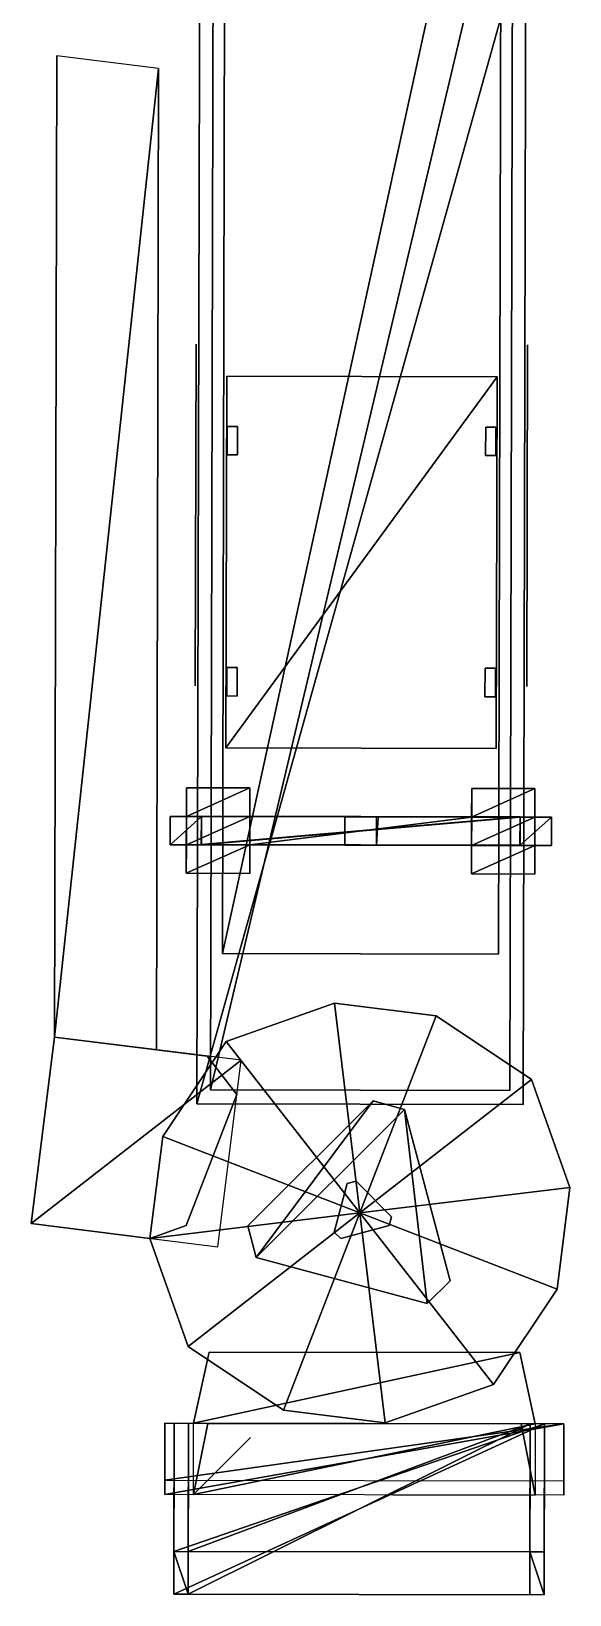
# Model space of a CAD drawing. Header units: millimetres. Extents: x -39 to 131, y -304 to 0.
# Drawn here: x -29.82 to -26.04, y -95.3 to -84.32 of the extents above; entities that cross this region are included whole.
import ezdxf

# ---------------------------------------------------------------- set-up
doc = ezdxf.new("R2010")
doc.units = ezdxf.units.MM
for name, color, linetype in [('MESH143', 7, 'Continuous'), ('MESH144', 7, 'Continuous'), ('MESH15', 7, 'Continuous'), ('MESH16', 7, 'Continuous'), ('MESH171', 7, 'Continuous'), ('MESH172', 7, 'Continuous'), ('MESH225', 7, 'Continuous'), ('MESH226', 7, 'Continuous'), ('MESH227', 7, 'Continuous'), ('MESH228', 7, 'Continuous'), ('MESH229', 7, 'Continuous'), ('MESH230', 7, 'Continuous'), ('MESH361', 7, 'Continuous'), ('MESH362', 7, 'Continuous'), ('MESH363', 7, 'Continuous'), ('MESH364', 7, 'Continuous'), ('MESH365', 7, 'Continuous'), ('MESH366', 7, 'Continuous'), ('MESH367', 7, 'Continuous'), ('MESH368', 7, 'Continuous'), ('MESH369', 7, 'Continuous'), ('MESH441', 7, 'Continuous'), ('MESH442', 7, 'Continuous'), ('MESH497', 7, 'Continuous'), ('MESH498', 7, 'Continuous'), ('MESH499', 7, 'Continuous'), ('MESH500', 7, 'Continuous'), ('MESH501', 7, 'Continuous'), ('MESH502', 7, 'Continuous'), ('MESH79', 7, 'Continuous'), ('MESH80', 7, 'Continuous'), ('MESH81', 7, 'Continuous'), ('MESH82', 7, 'Continuous'), ('MESH83', 7, 'Continuous'), ('MESH84', 7, 'Continuous'), ('TUNNEL2116', 7, 'Continuous'), ('TUNNEL3128', 7, 'Continuous')]:
    doc.layers.add(name, color=color, linetype=linetype)

msp = doc.modelspace()

# ---------------------------------------------------------------- meshes
at = {"layer": 'MESH143'}
mesh = msp.add_polyface(dxfattribs=at)
corners = [(-27.295, -92.649, 5.945), (-27.312, -92.711, 5.945), (-27.295, -92.649, 5.703), (-27.312, -92.711, 5.703), (-27.312, -92.711, 5.945), (-27.652, -92.802, 5.945), (-27.312, -92.711, 5.703), (-27.652, -92.802, 5.703), (-27.698, -92.756, 5.703), (-27.652, -92.802, 5.703), (-27.652, -92.802, 5.945), (-27.698, -92.756, 5.945), (-27.606, -92.416, 5.703), (-27.698, -92.756, 5.703), (-27.698, -92.756, 5.945), (-27.606, -92.416, 5.945), (-27.543, -92.399, 5.945), (-27.606, -92.416, 5.703), (-27.606, -92.416, 5.945), (-27.543, -92.399, 5.703), (-27.543, -92.399, 5.945), (-27.295, -92.649, 5.703), (-27.543, -92.399, 5.703), (-27.295, -92.649, 5.945)]
mesh.append_faces([[corners[k] for k in face] for face in [(0, 1, 2), (2, 1, 3), (4, 5, 6), (5, 7, 6), (8, 9, 10), (8, 10, 11), (12, 13, 14), (12, 14, 15), (16, 17, 18), (16, 19, 17), (20, 21, 22), (20, 23, 21)]])
at = {"layer": 'MESH144'}
mesh = msp.add_polyface(dxfattribs=at)
corners = [(-26.883, -93.098, 5.933), (-27.203, -91.895, 5.933), (-27.045, -93.258, 5.933), (-27.203, -91.895, 6.683), (-26.883, -93.098, 5.933), (-27.203, -91.895, 5.933), (-26.883, -93.098, 6.683), (-26.883, -93.098, 6.683), (-27.203, -91.895, 6.683), (-27.045, -93.258, 6.683), (-27.045, -93.258, 6.683), (-27.203, -91.895, 6.683), (-28.246, -92.934, 6.683), (-27.203, -91.895, 6.683), (-27.423, -91.835, 6.683), (-28.246, -92.934, 6.683), (-27.203, -91.895, 6.683), (-27.423, -91.835, 5.933), (-27.423, -91.835, 6.683), (-27.203, -91.895, 5.933), (-27.203, -91.895, 5.933), (-27.423, -91.835, 5.933), (-28.246, -92.934, 5.933), (-27.423, -91.835, 5.933), (-28.305, -92.713, 5.933), (-28.246, -92.934, 5.933), (-27.423, -91.835, 6.683), (-27.423, -91.835, 5.933), (-28.305, -92.713, 5.933), (-28.305, -92.713, 6.683), (-28.305, -92.713, 5.933), (-28.246, -92.934, 6.683), (-28.305, -92.713, 6.683), (-28.246, -92.934, 5.933), (-28.246, -92.934, 6.683), (-28.246, -92.934, 5.933), (-27.045, -93.258, 5.933), (-27.045, -93.258, 5.933), (-27.203, -91.895, 5.933), (-27.045, -93.258, 6.683), (-27.045, -93.258, 6.683), (-27.045, -93.258, 5.933), (-26.883, -93.098, 5.933), (-26.883, -93.098, 6.683), (-27.423, -91.835, 6.683), (-28.305, -92.713, 6.683), (-28.246, -92.934, 6.683)]
mesh.append_faces([[corners[k] for k in face] for face in [(0, 1, 2), (3, 4, 5), (3, 6, 4), (7, 8, 9), (10, 11, 12), (13, 14, 15), (16, 17, 18), (16, 19, 17), (20, 21, 22), (23, 24, 25), (26, 27, 28), (26, 28, 29), (30, 31, 32), (30, 33, 31), (34, 35, 36), (37, 38, 25), (39, 34, 36), (40, 41, 42), (40, 42, 43), (44, 45, 46)]])
at = {"layer": 'MESH15'}
mesh = msp.add_polyface(dxfattribs=at)
corners = [(-26.34, -86.525, 5.149), (-26.345, -88.925, 5.149), (-26.345, -88.925, 3.666), (-26.34, -86.525, 3.666)]
mesh.append_faces([[corners[k] for k in face] for face in [(0, 1, 2), (0, 2, 3)]])
at = {"layer": 'MESH16'}
mesh = msp.add_polyface(dxfattribs=at)
corners = [(-28.667, -86.52, 3.666), (-28.673, -88.92, 5.149), (-28.667, -86.52, 5.149), (-28.673, -88.92, 3.666)]
mesh.append_faces([[corners[k] for k in face] for face in [(0, 1, 2), (0, 3, 1)]])
at = {"layer": 'MESH171'}
mesh = msp.add_polyface(dxfattribs=at)
corners = [(-26.223, -95.303, 5.432), (-26.323, -95.003, 3.232), (-26.223, -95.003, 3.232), (-26.323, -95.303, 5.432), (-26.323, -95.003, 3.232), (-26.223, -95.303, 5.432), (-26.321, -94.103, 3.332), (-26.323, -95.003, 3.232), (-26.323, -95.303, 5.432), (-26.321, -94.103, 3.332), (-28.723, -94.999, 3.232), (-26.323, -95.003, 3.232), (-26.321, -94.103, 3.332), (-28.721, -94.099, 3.332), (-28.723, -94.999, 3.232), (-28.721, -94.099, 3.332), (-28.723, -95.299, 5.432), (-28.723, -94.999, 3.232), (-28.721, -94.099, 5.532), (-28.723, -95.299, 5.432), (-28.721, -94.099, 3.332), (-26.321, -94.103, 5.532), (-28.723, -95.299, 5.432), (-28.721, -94.099, 5.532), (-26.323, -95.303, 5.432), (-26.321, -94.103, 3.332), (-26.323, -95.303, 5.432), (-26.321, -94.103, 5.532), (-28.723, -95.299, 5.432), (-28.823, -94.999, 3.232), (-28.723, -94.999, 3.232), (-28.823, -95.299, 5.432), (-28.823, -94.999, 3.232), (-28.723, -95.299, 5.432)]
mesh.append_faces([[corners[k] for k in face] for face in [(0, 1, 2), (3, 4, 5), (6, 7, 8), (9, 10, 11), (12, 13, 14), (15, 16, 17), (18, 19, 20), (21, 22, 23), (21, 24, 22), (25, 26, 27), (28, 29, 30), (31, 32, 33)]])
at = {"layer": 'MESH172'}
mesh = msp.add_polyface(dxfattribs=at)
corners = [(-28.823, -95.299, 5.532), (-26.223, -95.303, 5.432), (-26.223, -95.303, 5.532), (-28.823, -95.299, 5.532), (-28.823, -95.299, 5.432), (-26.223, -95.303, 5.432), (-26.221, -94.103, 5.632), (-28.823, -95.299, 5.532), (-26.223, -95.303, 5.532), (-28.821, -94.099, 5.632), (-28.821, -94.099, 5.632), (-28.821, -94.099, 3.232), (-28.823, -95.299, 5.532), (-28.821, -94.099, 3.232), (-28.823, -94.999, 3.132), (-28.823, -95.299, 5.532), (-26.221, -94.103, 3.232), (-28.823, -94.999, 3.132), (-28.821, -94.099, 3.232), (-26.221, -94.103, 3.232), (-26.223, -95.003, 3.132), (-28.823, -94.999, 3.132), (-26.221, -94.103, 3.232), (-26.223, -95.303, 5.532), (-26.223, -95.003, 3.132), (-26.221, -94.103, 5.632), (-26.223, -95.303, 5.532), (-26.221, -94.103, 3.232), (-28.823, -94.999, 3.232), (-28.823, -94.999, 3.132), (-26.223, -95.003, 3.132), (-26.223, -95.003, 3.232)]
mesh.append_faces([[corners[k] for k in face] for face in [(0, 1, 2), (3, 4, 5), (6, 7, 8), (6, 9, 7), (10, 11, 12), (13, 14, 15), (16, 17, 18), (19, 20, 21), (22, 23, 24), (25, 26, 27), (28, 29, 30), (28, 30, 31)]])
at = {"layer": 'MESH225'}
mesh = msp.add_polyface(dxfattribs=at)
corners = [(-26.044, -92.444, 3.132), (-27.517, -92.622, 3.132), (-26.312, -91.685, 3.132), (-26.133, -93.158, 3.132), (-26.044, -92.444, 5.7), (-26.133, -93.158, 3.132), (-26.044, -92.444, 3.132), (-26.133, -93.158, 5.7), (-26.044, -92.444, 5.7), (-27.517, -92.622, 5.7), (-26.133, -93.158, 5.7), (-26.312, -91.685, 5.7), (-26.312, -91.685, 5.7), (-26.044, -92.444, 5.7), (-26.044, -92.444, 3.132), (-26.312, -91.685, 3.132), (-26.312, -91.685, 5.7), (-26.312, -91.685, 3.132), (-26.982, -91.238, 3.132), (-26.982, -91.238, 3.132), (-27.696, -91.149, 3.132), (-28.455, -91.417, 3.132), (-28.902, -92.086, 3.132), (-28.991, -92.801, 3.132), (-28.723, -93.56, 3.132), (-28.053, -94.006, 3.132), (-27.339, -94.096, 3.132), (-28.053, -94.006, 5.7), (-28.053, -94.006, 3.132), (-27.339, -94.096, 3.132), (-28.723, -93.56, 5.7), (-28.053, -94.006, 3.132), (-28.053, -94.006, 5.7), (-28.723, -93.56, 3.132), (-28.991, -92.801, 3.132), (-28.723, -93.56, 3.132), (-28.723, -93.56, 5.7), (-28.991, -92.801, 3.132), (-28.723, -93.56, 5.7), (-28.991, -92.801, 5.7), (-28.991, -92.801, 5.7), (-28.723, -93.56, 5.7), (-28.902, -92.086, 5.7), (-28.455, -91.417, 5.7), (-27.696, -91.149, 5.7), (-26.982, -91.238, 5.7), (-26.982, -91.238, 5.7), (-27.696, -91.149, 3.132), (-27.696, -91.149, 5.7), (-26.982, -91.238, 3.132), (-26.982, -91.238, 5.7), (-27.696, -91.149, 5.7), (-27.696, -91.149, 3.132), (-28.455, -91.417, 3.132), (-28.455, -91.417, 5.7), (-28.455, -91.417, 5.432), (-28.902, -92.086, 5.7), (-28.455, -91.417, 5.7), (-28.902, -92.086, 5.432), (-27.517, -92.622, 5.432), (-28.902, -92.086, 5.432), (-28.455, -91.417, 5.432), (-28.991, -92.801, 5.432), (-28.902, -92.086, 5.432), (-28.991, -92.801, 5.432), (-28.991, -92.801, 5.7), (-28.902, -92.086, 5.7), (-28.053, -94.006, 5.7), (-27.339, -94.096, 5.7), (-26.58, -93.828, 5.7), (-26.133, -93.158, 5.7), (-26.58, -93.828, 5.7), (-26.58, -93.828, 3.132), (-27.339, -94.096, 5.7), (-26.58, -93.828, 3.132), (-26.58, -93.828, 5.7), (-27.339, -94.096, 3.132), (-27.339, -94.096, 5.7), (-26.58, -93.828, 3.132), (-26.133, -93.158, 3.132)]
mesh.append_faces([[corners[k] for k in face] for face in [(0, 1, 2), (0, 3, 1), (4, 5, 6), (4, 7, 5), (8, 9, 10), (8, 11, 9), (12, 13, 14), (12, 14, 15), (16, 17, 18), (2, 1, 19), (19, 1, 20), (1, 21, 20), (1, 22, 21), (1, 23, 22), (1, 24, 23), (1, 25, 24), (26, 25, 1), (27, 28, 29), (30, 31, 32), (30, 33, 31), (34, 35, 36), (37, 38, 39), (9, 40, 41), (9, 42, 40), (9, 43, 42), (9, 44, 43), (45, 44, 9), (46, 47, 48), (46, 49, 47), (16, 18, 50), (11, 45, 9), (51, 52, 53), (51, 53, 54), (55, 56, 57), (55, 58, 56), (59, 60, 61), (59, 62, 60), (63, 64, 65), (63, 65, 66), (9, 41, 67), (68, 9, 67), (69, 9, 68), (10, 9, 69), (70, 71, 72), (73, 74, 75), (73, 76, 74), (27, 29, 77), (78, 26, 1), (3, 78, 1), (70, 72, 79)]])
at = {"layer": 'MESH226'}
mesh = msp.add_polyface(dxfattribs=at)
corners = [(-28.946, -91.476, 4.132), (-28.589, -91.521, 3.132), (-28.589, -91.521, 4.132), (-28.946, -91.476, 3.132), (-28.931, -84.585, 1.532), (-28.946, -91.476, 3.132), (-28.946, -91.476, 4.132), (-28.931, -84.585, 0.532), (-28.589, -91.521, 4.132), (-28.946, -91.476, 3.132), (-28.946, -91.476, 4.132), (-28.589, -91.521, 3.132)]
mesh.append_faces([[corners[k] for k in face] for face in [(0, 1, 2), (0, 3, 1), (4, 5, 6), (7, 5, 4), (8, 9, 10), (8, 11, 9)]])
at = {"layer": 'MESH227'}
mesh = msp.add_polyface(dxfattribs=at)
corners = [(-29.825, -92.696, 4.132), (-28.991, -92.801, 3.132), (-28.991, -92.801, 4.132), (-29.825, -92.696, 3.132), (-29.661, -91.387, 3.132), (-29.825, -92.696, 3.132), (-29.825, -92.696, 4.132), (-29.661, -91.387, 4.132), (-29.825, -92.696, 3.132), (-29.661, -91.387, 3.132), (-29.825, -92.696, 4.132), (-29.661, -91.387, 4.132), (-29.645, -84.495, 1.532), (-29.661, -91.387, 4.132), (-29.661, -91.387, 3.132), (-29.645, -84.495, 0.532), (-28.991, -92.801, 4.132), (-29.825, -92.696, 3.132), (-29.825, -92.696, 4.132), (-28.991, -92.801, 3.132)]
mesh.append_faces([[corners[k] for k in face] for face in [(0, 1, 2), (0, 3, 1), (4, 5, 6), (7, 8, 9), (7, 10, 8), (4, 6, 11), (12, 13, 14), (12, 14, 15), (16, 17, 18), (16, 19, 17)]])
at = {"layer": 'MESH228'}
mesh = msp.add_polyface(dxfattribs=at)
corners = [(-28.931, -84.585, 0.632), (-29.661, -91.387, 3.232), (-28.946, -91.476, 3.232), (-28.931, -84.585, 0.632), (-29.645, -84.495, 0.632), (-29.661, -91.387, 3.232)]
mesh.append_faces([[corners[k] for k in face] for face in [(0, 1, 2), (3, 4, 5)]])
at = {"layer": 'MESH229'}
mesh = msp.add_polyface(dxfattribs=at)
corners = [(-28.589, -91.521, 3.132), (-28.381, -91.789, 5.432), (-28.589, -91.521, 5.432), (-28.381, -91.789, 3.132), (-28.381, -91.789, 3.132), (-28.738, -92.711, 5.432), (-28.381, -91.789, 5.432), (-28.738, -92.711, 3.132), (-28.738, -92.711, 5.432), (-28.738, -92.711, 3.132), (-28.991, -92.801, 3.132), (-28.738, -92.711, 5.432), (-28.991, -92.801, 3.132), (-28.991, -92.801, 5.432)]
mesh.append_faces([[corners[k] for k in face] for face in [(0, 1, 2), (0, 3, 1), (4, 5, 6), (4, 7, 5), (8, 9, 10), (11, 12, 13)]])
at = {"layer": 'MESH230'}
mesh = msp.add_polyface(dxfattribs=at)
corners = [(-28.351, -91.55, 3.232), (-29.825, -92.696, 3.232), (-28.515, -92.86, 3.232), (-29.661, -91.387, 3.232)]
mesh.append_faces([[corners[k] for k in face] for face in [(0, 1, 2), (0, 3, 1)]])
at = {"layer": 'MESH361'}
mesh = msp.add_polyface(dxfattribs=at)
corners = [(-28.629, -89.837, 8.581), (-28.85, -90.036, 8.581), (-28.629, -90.037, 8.581), (-28.85, -89.837, 8.581), (-28.629, -89.837, 8.581), (-28.85, -89.837, 8.255), (-28.85, -89.837, 8.581), (-28.629, -89.837, 8.255), (-28.629, -89.837, 8.581), (-28.629, -90.037, 8.255), (-28.629, -89.837, 8.255), (-28.629, -90.037, 8.581), (-28.85, -90.036, 8.581), (-28.629, -90.037, 8.255), (-28.629, -90.037, 8.581), (-28.85, -90.036, 8.255), (-28.85, -89.837, 8.255), (-28.85, -90.036, 8.255), (-28.85, -90.036, 8.581), (-28.85, -89.837, 0.182), (-28.85, -90.036, 0.182), (-28.629, -89.837, 0.182), (-28.85, -90.036, 0.182), (-28.85, -89.837, 0.182), (-28.629, -90.037, 0.182), (-26.393, -89.842, 0.182), (-26.394, -90.042, 0.182), (-26.172, -89.843, 0.182), (-26.173, -90.042, 0.182), (-26.172, -89.843, 8.255), (-26.173, -90.042, 0.182), (-26.172, -89.843, 0.182), (-26.173, -90.042, 8.255), (-26.172, -89.843, 8.581), (-26.173, -90.042, 8.581), (-26.172, -89.843, 8.581), (-26.394, -90.042, 8.581), (-26.173, -90.042, 8.581), (-26.393, -89.842, 8.581), (-26.172, -89.843, 8.581), (-26.393, -89.842, 8.255), (-26.393, -89.842, 8.581), (-26.172, -89.843, 8.255), (-26.393, -89.842, 0.182), (-26.172, -89.843, 0.182), (-26.393, -89.842, 8.255), (-26.394, -90.042, 8.581), (-26.393, -89.842, 8.581), (-26.394, -90.042, 8.255), (-26.393, -89.842, 0.582), (-26.394, -90.042, 0.582), (-26.393, -89.842, 0.582), (-28.629, -90.037, 0.582), (-26.394, -90.042, 0.582), (-28.629, -89.837, 0.582), (-26.393, -89.842, 0.582), (-28.629, -89.837, 0.182), (-28.629, -89.837, 0.582), (-26.393, -89.842, 0.182), (-28.629, -90.037, 0.582), (-28.629, -89.837, 0.582), (-28.629, -90.037, 0.582), (-26.394, -90.042, 0.182), (-26.394, -90.042, 0.582), (-28.629, -90.037, 0.182), (-26.394, -90.042, 8.581), (-26.394, -90.042, 8.255), (-26.173, -90.042, 8.255), (-26.173, -90.042, 0.182), (-26.394, -90.042, 0.182), (-26.173, -90.042, 8.581), (-28.85, -90.036, 0.182), (-28.629, -90.037, 0.182), (-28.629, -89.837, 0.182), (-28.85, -89.837, 0.182), (-28.85, -89.837, 8.581)]
mesh.append_faces([[corners[k] for k in face] for face in [(0, 1, 2), (0, 3, 1), (4, 5, 6), (4, 7, 5), (8, 9, 10), (8, 11, 9), (12, 13, 14), (12, 15, 13), (16, 17, 18), (19, 17, 16), (19, 20, 17), (21, 22, 23), (21, 24, 22), (25, 24, 21), (25, 26, 24), (27, 26, 25), (27, 28, 26), (29, 30, 31), (29, 32, 30), (33, 32, 29), (33, 34, 32), (35, 36, 37), (35, 38, 36), (39, 40, 41), (39, 42, 40), (42, 43, 40), (42, 44, 43), (45, 46, 47), (45, 48, 46), (49, 48, 45), (49, 50, 48), (51, 52, 53), (51, 54, 52), (55, 56, 57), (55, 58, 56), (10, 59, 60), (10, 9, 59), (61, 62, 63), (61, 64, 62), (65, 66, 67), (66, 68, 67), (66, 69, 68), (65, 67, 70), (15, 71, 72), (15, 72, 13), (7, 73, 74), (7, 74, 5), (16, 18, 75)]])
at = {"layer": 'MESH362'}
mesh = msp.add_polyface(dxfattribs=at)
corners = [(-28.289, -89.637, -0.418), (-28.29, -89.838, -0.618), (-28.735, -89.837, -0.618), (-28.289, -89.637, -0.418), (-28.735, -89.837, -0.618), (-28.734, -89.636, -0.418), (-28.289, -89.637, -0.218), (-28.289, -89.637, -0.418), (-28.734, -89.636, -0.418), (-28.734, -89.636, -0.218), (-28.289, -89.637, -0.218), (-28.734, -89.636, -0.218), (-28.735, -89.837, -0.018), (-28.289, -89.637, -0.218), (-28.735, -89.837, -0.018), (-28.29, -89.838, -0.018), (-28.29, -89.838, -0.018), (-28.735, -89.837, -0.018), (-28.735, -90.036, -0.018), (-28.29, -90.037, -0.018), (-28.29, -90.037, -0.018), (-28.735, -90.036, -0.018), (-28.736, -90.236, -0.218), (-28.29, -90.037, -0.018), (-28.736, -90.236, -0.218), (-28.291, -90.237, -0.218), (-28.736, -90.236, -0.218), (-28.291, -90.237, -0.418), (-28.291, -90.237, -0.218), (-28.736, -90.236, -0.418), (-28.29, -90.037, -0.618), (-28.291, -90.237, -0.418), (-28.736, -90.236, -0.418), (-28.29, -90.037, -0.618), (-28.736, -90.236, -0.418), (-28.735, -90.036, -0.618)]
mesh.append_faces([[corners[k] for k in face] for face in [(0, 1, 2), (3, 4, 5), (6, 7, 8), (6, 8, 9), (10, 11, 12), (13, 14, 15), (16, 17, 18), (16, 18, 19), (20, 21, 22), (23, 24, 25), (26, 27, 28), (26, 29, 27), (30, 31, 32), (33, 34, 35)]])
at = {"layer": 'MESH363'}
mesh = msp.add_polyface(dxfattribs=at)
corners = [(-26.288, -89.642, -0.418), (-26.288, -89.843, -0.618), (-26.733, -89.842, -0.618), (-26.732, -89.641, -0.418), (-26.288, -89.642, -0.218), (-26.288, -89.642, -0.418), (-26.732, -89.641, -0.418), (-26.732, -89.641, -0.218), (-26.288, -89.642, -0.218), (-26.732, -89.641, -0.218), (-26.733, -89.842, -0.018), (-26.288, -89.843, -0.018), (-26.288, -89.843, -0.018), (-26.733, -89.842, -0.018), (-26.733, -90.041, -0.018), (-26.289, -90.042, -0.018), (-26.289, -90.042, -0.018), (-26.733, -90.041, -0.018), (-26.734, -90.241, -0.218), (-26.289, -90.042, -0.018), (-26.734, -90.241, -0.218), (-26.289, -90.242, -0.218), (-26.734, -90.241, -0.218), (-26.289, -90.242, -0.418), (-26.289, -90.242, -0.218), (-26.734, -90.241, -0.418), (-26.289, -90.042, -0.618), (-26.289, -90.242, -0.418), (-26.734, -90.241, -0.418), (-26.289, -90.042, -0.618), (-26.734, -90.241, -0.418), (-26.733, -90.041, -0.618)]
mesh.append_faces([[corners[k] for k in face] for face in [(0, 1, 2), (0, 2, 3), (4, 5, 6), (4, 6, 7), (8, 9, 10), (8, 10, 11), (12, 13, 14), (12, 14, 15), (16, 17, 18), (19, 20, 21), (22, 23, 24), (22, 25, 23), (26, 27, 28), (29, 30, 31)]])
at = {"layer": 'MESH364'}
mesh = msp.add_polyface(dxfattribs=at)
corners = [(-27.389, -89.84, 0.182), (-27.401, -90.039, 0.182), (-27.401, -90.039, -0.218), (-27.623, -90.039, 0.182), (-27.401, -90.039, -0.218), (-27.401, -90.039, 0.182), (-27.623, -90.039, -0.218), (-27.622, -89.84, -0.218), (-27.623, -90.039, -0.218), (-27.623, -90.039, 0.182), (-27.622, -89.84, 0.182), (-27.389, -89.84, 0.182), (-27.622, -89.84, -0.218), (-27.622, -89.84, 0.182), (-27.389, -89.84, 0.182), (-27.4, -89.84, -0.218), (-27.622, -89.84, -0.218), (-27.4, -89.84, -0.218), (-27.389, -89.84, 0.182), (-27.401, -90.039, -0.218)]
mesh.append_faces([[corners[k] for k in face] for face in [(0, 1, 2), (3, 4, 5), (3, 6, 4), (7, 8, 9), (7, 9, 10), (11, 12, 13), (14, 15, 16), (17, 18, 19)]])
at = {"layer": 'MESH365'}
mesh = msp.add_polyface(dxfattribs=at)
corners = [(-26.733, -89.842, -0.418), (-26.733, -90.041, -0.418), (-28.29, -90.037, -0.418), (-28.29, -90.037, -0.218), (-28.29, -90.037, -0.418), (-26.733, -90.041, -0.418), (-26.733, -90.041, -0.218), (-26.733, -89.842, -0.218), (-28.29, -90.037, -0.218), (-26.733, -90.041, -0.218), (-28.29, -89.838, -0.218), (-26.733, -89.842, -0.218), (-28.29, -89.838, -0.418), (-28.29, -89.838, -0.218), (-26.733, -89.842, -0.418), (-28.29, -89.838, -0.418)]
mesh.append_faces([[corners[k] for k in face] for face in [(0, 1, 2), (3, 4, 5), (3, 5, 6), (7, 8, 9), (7, 10, 8), (11, 12, 13), (11, 14, 12), (0, 2, 15)]])
at = {"layer": 'MESH366'}
mesh = msp.add_polyface(dxfattribs=at)
corners = [(-28.734, -89.636, -0.618), (-28.736, -90.236, -0.018), (-28.734, -89.636, -0.018), (-28.736, -90.236, -0.618)]
mesh.append_faces([[corners[k] for k in face] for face in [(0, 1, 2), (0, 3, 1)]])
at = {"layer": 'MESH367'}
mesh = msp.add_polyface(dxfattribs=at)
corners = [(-26.732, -89.641, -0.618), (-26.734, -90.241, -0.018), (-26.732, -89.641, -0.018), (-26.734, -90.241, -0.618)]
mesh.append_faces([[corners[k] for k in face] for face in [(0, 1, 2), (0, 3, 1)]])
at = {"layer": 'MESH368'}
mesh = msp.add_polyface(dxfattribs=at)
corners = [(-28.289, -89.637, -0.018), (-28.291, -90.237, -0.018), (-28.291, -90.237, -0.618), (-28.289, -89.637, -0.618)]
mesh.append_faces([[corners[k] for k in face] for face in [(0, 1, 2), (0, 2, 3)]])
at = {"layer": 'MESH369'}
mesh = msp.add_polyface(dxfattribs=at)
corners = [(-26.288, -89.642, -0.018), (-26.289, -90.242, -0.018), (-26.289, -90.242, -0.618), (-26.288, -89.642, -0.618)]
mesh.append_faces([[corners[k] for k in face] for face in [(0, 1, 2), (0, 2, 3)]])
at = {"layer": 'MESH441'}
mesh = msp.add_polyface(dxfattribs=at)
corners = [(-26.392, -89.841, 5.653), (-26.393, -90.04, 5.653), (-28.631, -90.035, 5.653), (-28.631, -90.035, 6.053), (-28.631, -90.035, 5.653), (-26.393, -90.04, 5.653), (-26.393, -90.04, 6.053), (-26.392, -89.841, 6.053), (-28.631, -90.035, 6.053), (-26.393, -90.04, 6.053), (-28.63, -89.836, 6.053), (-26.392, -89.841, 6.053), (-28.63, -89.836, 5.653), (-28.63, -89.836, 6.053), (-26.392, -89.841, 5.653), (-28.63, -89.836, 5.653)]
mesh.append_faces([[corners[k] for k in face] for face in [(0, 1, 2), (3, 4, 5), (3, 5, 6), (7, 8, 9), (7, 10, 8), (11, 12, 13), (11, 14, 12), (0, 2, 15)]])
at = {"layer": 'MESH442'}
mesh = msp.add_polyface(dxfattribs=at)
corners = [(-26.392, -89.841, 3.202), (-28.631, -90.035, 3.202), (-26.393, -90.04, 3.202), (-28.63, -89.836, 3.202), (-26.392, -89.841, 3.202), (-28.63, -89.836, 2.802), (-28.63, -89.836, 3.202), (-26.392, -89.841, 2.802), (-26.392, -89.841, 2.802), (-28.631, -90.035, 2.802), (-28.63, -89.836, 2.802), (-26.393, -90.04, 2.802), (-28.631, -90.035, 3.202), (-28.631, -90.035, 2.802), (-26.393, -90.04, 2.802), (-26.393, -90.04, 3.202)]
mesh.append_faces([[corners[k] for k in face] for face in [(0, 1, 2), (0, 3, 1), (4, 5, 6), (4, 7, 5), (8, 9, 10), (8, 11, 9), (12, 13, 14), (12, 14, 15)]])
at = {"layer": 'MESH497'}
mesh = msp.add_polyface(dxfattribs=at)
corners = [(-26.352, -83.598, 3.196), (-26.37, -91.861, 3.196), (-28.661, -91.855, 3.196), (-26.352, -83.598, 5.653), (-26.37, -91.861, 3.196), (-26.352, -83.598, 3.196), (-26.37, -91.861, 5.653), (-26.352, -83.598, 5.653), (-28.661, -91.855, 5.653), (-26.37, -91.861, 5.653), (-28.642, -83.592, 5.653), (-26.352, -83.598, 5.653), (-28.642, -83.592, 3.196), (-28.642, -83.592, 5.653), (-26.352, -83.598, 3.196), (-28.642, -83.592, 3.196), (-28.642, -83.592, 3.196), (-28.661, -91.855, 3.196), (-28.661, -91.855, 5.653), (-28.642, -83.592, 5.653)]
mesh.append_faces([[corners[k] for k in face] for face in [(0, 1, 2), (3, 4, 5), (3, 6, 4), (7, 8, 9), (7, 10, 8), (11, 12, 13), (11, 14, 12), (0, 2, 15), (16, 17, 18), (16, 18, 19)]])
at = {"layer": 'MESH498'}
mesh = msp.add_polyface(dxfattribs=at)
corners = [(-26.562, -87.102, 3.213), (-26.563, -87.302, 3.213), (-26.563, -87.302, 3.019), (-26.635, -87.302, 3.213), (-26.563, -87.302, 3.019), (-26.563, -87.302, 3.213), (-26.635, -87.302, 3.019), (-26.634, -87.102, 3.019), (-26.635, -87.302, 3.019), (-26.635, -87.302, 3.213), (-26.634, -87.102, 3.213), (-26.562, -87.102, 3.213), (-26.634, -87.102, 3.019), (-26.634, -87.102, 3.213), (-26.562, -87.102, 3.019), (-26.562, -87.102, 3.019)]
mesh.append_faces([[corners[k] for k in face] for face in [(0, 1, 2), (3, 4, 5), (3, 6, 4), (7, 8, 9), (7, 9, 10), (11, 12, 13), (11, 14, 12), (0, 2, 15)]])
at = {"layer": 'MESH499'}
mesh = msp.add_polyface(dxfattribs=at)
corners = [(-26.566, -88.796, 3.213), (-26.566, -88.796, 3.019), (-26.638, -88.796, 3.019), (-26.566, -88.796, 3.213), (-26.566, -88.996, 3.019), (-26.566, -88.796, 3.019), (-26.566, -88.996, 3.213), (-26.639, -88.996, 3.213), (-26.566, -88.996, 3.019), (-26.566, -88.996, 3.213), (-26.639, -88.996, 3.019), (-26.638, -88.796, 3.019), (-26.639, -88.996, 3.019), (-26.639, -88.996, 3.213), (-26.638, -88.796, 3.213), (-26.638, -88.796, 3.213)]
mesh.append_faces([[corners[k] for k in face] for face in [(0, 1, 2), (3, 4, 5), (3, 6, 4), (7, 8, 9), (7, 10, 8), (11, 12, 13), (11, 13, 14), (0, 2, 15)]])
at = {"layer": 'MESH500'}
mesh = msp.add_polyface(dxfattribs=at)
corners = [(-28.38, -88.792, 3.213), (-28.38, -88.992, 3.213), (-28.38, -88.992, 3.019), (-28.452, -88.991, 3.213), (-28.38, -88.992, 3.019), (-28.38, -88.992, 3.213), (-28.452, -88.991, 3.019), (-28.452, -88.792, 3.019), (-28.452, -88.991, 3.019), (-28.452, -88.991, 3.213), (-28.452, -88.792, 3.213), (-28.38, -88.792, 3.213), (-28.452, -88.792, 3.019), (-28.452, -88.792, 3.213), (-28.38, -88.792, 3.019), (-28.38, -88.792, 3.019)]
mesh.append_faces([[corners[k] for k in face] for face in [(0, 1, 2), (3, 4, 5), (3, 6, 4), (7, 8, 9), (7, 9, 10), (11, 12, 13), (11, 14, 12), (0, 2, 15)]])
at = {"layer": 'MESH501'}
mesh = msp.add_polyface(dxfattribs=at)
corners = [(-28.376, -87.098, 3.213), (-28.376, -87.098, 3.019), (-28.448, -87.098, 3.019), (-28.376, -87.098, 3.213), (-28.376, -87.298, 3.019), (-28.376, -87.098, 3.019), (-28.376, -87.298, 3.213), (-28.449, -87.298, 3.213), (-28.376, -87.298, 3.019), (-28.376, -87.298, 3.213), (-28.449, -87.298, 3.019), (-28.448, -87.098, 3.019), (-28.449, -87.298, 3.019), (-28.449, -87.298, 3.213), (-28.448, -87.098, 3.213), (-28.448, -87.098, 3.213)]
mesh.append_faces([[corners[k] for k in face] for face in [(0, 1, 2), (3, 4, 5), (3, 6, 4), (7, 8, 9), (7, 10, 8), (11, 12, 13), (11, 13, 14), (0, 2, 15)]])
at = {"layer": 'MESH502'}
mesh = msp.add_polyface(dxfattribs=at)
corners = [(-26.554, -86.75, 3.022), (-28.458, -89.356, 3.022), (-26.56, -89.36, 3.022), (-26.554, -86.75, 3.022), (-28.452, -86.746, 3.022), (-28.458, -89.356, 3.022), (-26.554, -86.75, 3.022), (-28.452, -86.746, 2.003), (-28.452, -86.746, 3.022), (-26.554, -86.75, 2.003), (-26.554, -86.75, 3.022), (-26.56, -89.36, 2.003), (-26.554, -86.75, 2.003), (-26.56, -89.36, 3.022), (-28.458, -89.356, 3.022), (-26.56, -89.36, 2.003), (-26.56, -89.36, 3.022), (-28.458, -89.356, 2.003), (-28.452, -86.746, 2.003), (-28.458, -89.356, 2.003), (-28.458, -89.356, 3.022), (-26.554, -86.75, 2.003), (-28.458, -89.356, 2.003), (-28.452, -86.746, 2.003), (-26.56, -89.36, 2.003), (-28.452, -86.746, 3.022)]
mesh.append_faces([[corners[k] for k in face] for face in [(0, 1, 2), (3, 4, 5), (6, 7, 8), (6, 9, 7), (10, 11, 12), (10, 13, 11), (14, 15, 16), (14, 17, 15), (18, 19, 20), (21, 22, 23), (21, 24, 22), (18, 20, 25)]])
at = {"layer": 'MESH79'}
mesh = msp.add_polyface(dxfattribs=at)
corners = [(-28.586, -94.1, 5.432), (-26.386, -94.103, 3.232), (-26.386, -94.103, 5.432), (-28.586, -94.1, 3.232), (-28.586, -94.1, 5.432), (-28.686, -94.599, 3.232), (-28.586, -94.1, 3.232), (-28.686, -94.599, 5.432), (-26.386, -94.103, 3.232), (-26.286, -94.603, 5.432), (-26.386, -94.103, 5.432), (-26.286, -94.603, 3.232)]
mesh.append_faces([[corners[k] for k in face] for face in [(0, 1, 2), (0, 3, 1), (4, 5, 6), (4, 7, 5), (8, 9, 10), (8, 11, 9)]])
at = {"layer": 'MESH80'}
mesh = msp.add_polyface(dxfattribs=at)
corners = [(-28.686, -94.599, 4.132), (-28.286, -94.2, 3.232), (-28.286, -94.2, 4.132), (-28.686, -94.599, 3.232)]
mesh.append_faces([[corners[k] for k in face] for face in [(0, 1, 2), (0, 3, 1)]])
at = {"layer": 'MESH81'}
mesh = msp.add_polyface(dxfattribs=at)
corners = [(-27.286, -94.601, 4.132), (-26.286, -94.603, 3.232), (-26.286, -94.603, 4.132), (-27.286, -94.601, 3.232)]
mesh.append_faces([[corners[k] for k in face] for face in [(0, 1, 2), (0, 3, 1)]])
at = {"layer": 'MESH82'}
mesh = msp.add_polyface(dxfattribs=at)
corners = [(-26.286, -94.103, 5.432), (-26.286, -94.603, 5.432), (-28.686, -94.599, 5.432), (-28.686, -94.099, 5.432)]
mesh.append_faces([[corners[k] for k in face] for face in [(0, 1, 2), (0, 2, 3)]])
at = {"layer": 'MESH83'}
mesh = msp.add_polyface(dxfattribs=at)
corners = [(-26.086, -94.103, 5.632), (-26.086, -94.103, 3.132), (-28.886, -94.099, 3.132), (-26.086, -94.103, 5.632), (-26.086, -94.603, 3.132), (-26.086, -94.103, 3.132), (-26.086, -94.603, 5.632), (-26.086, -94.103, 3.132), (-26.086, -94.603, 3.132), (-28.886, -94.599, 3.132), (-28.886, -94.099, 3.132), (-28.886, -94.099, 3.132), (-28.886, -94.599, 3.132), (-28.886, -94.599, 5.632), (-28.886, -94.099, 5.632), (-26.086, -94.103, 5.632), (-28.886, -94.099, 3.132), (-28.886, -94.099, 5.632), (-26.086, -94.103, 5.632), (-28.886, -94.099, 5.632), (-28.886, -94.499, 5.632), (-26.086, -94.503, 5.632)]
mesh.append_faces([[corners[k] for k in face] for face in [(0, 1, 2), (3, 4, 5), (3, 6, 4), (7, 8, 9), (7, 9, 10), (11, 12, 13), (14, 11, 13), (15, 16, 17), (18, 19, 20), (18, 20, 21)]])
at = {"layer": 'MESH84'}
mesh = msp.add_polyface(dxfattribs=at)
corners = [(-26.286, -94.103, 5.532), (-26.395, -93.603, 5.532), (-28.686, -94.099, 5.532), (-26.395, -93.603, 5.532), (-26.286, -94.103, 5.532), (-26.286, -94.103, 3.232), (-26.395, -93.603, 3.232), (-26.286, -94.103, 3.232), (-28.686, -94.099, 3.232), (-26.395, -93.603, 3.232), (-28.575, -93.6, 3.232), (-28.575, -93.6, 3.232), (-28.686, -94.099, 3.232), (-28.686, -94.099, 5.532), (-28.575, -93.6, 5.532), (-28.575, -93.6, 5.532)]
mesh.append_faces([[corners[k] for k in face] for face in [(0, 1, 2), (3, 4, 5), (3, 5, 6), (7, 8, 9), (9, 8, 10), (11, 12, 13), (11, 13, 14), (1, 15, 2)]])
at = {"layer": 'TUNNEL2116'}
mesh = msp.add_polyface(dxfattribs=at)
corners = [(-26.523, -81.837, 5.522), (-28.483, -90.8, 5.522), (-26.543, -90.805, 5.522), (-28.463, -81.833, 5.522), (-28.463, -81.833, 3.335), (-28.483, -90.8, 5.522), (-28.463, -81.833, 5.522), (-28.483, -90.8, 3.335), (-26.523, -81.837, 3.335), (-28.483, -90.8, 3.335), (-28.463, -81.833, 3.335), (-26.543, -90.805, 3.335), (-26.523, -81.837, 5.522), (-26.543, -90.805, 3.335), (-26.523, -81.837, 3.335), (-26.543, -90.805, 5.522)]
mesh.append_faces([[corners[k] for k in face] for face in [(0, 1, 2), (0, 3, 1), (4, 5, 6), (4, 7, 5), (8, 9, 10), (8, 11, 9), (12, 13, 14), (12, 15, 13)]])
at = {"layer": 'TUNNEL3128'}
mesh = msp.add_polyface(dxfattribs=at)
corners = [(-26.444, -82.794, 5.579), (-28.566, -91.757, 5.579), (-26.465, -91.762, 5.579), (-28.546, -82.789, 5.579), (-26.444, -82.794, 5.579), (-28.546, -82.789, 3.26), (-28.546, -82.789, 5.579), (-26.444, -82.794, 3.26), (-26.444, -82.794, 5.579), (-26.465, -91.762, 3.26), (-26.444, -82.794, 3.26), (-26.465, -91.762, 5.579), (-26.444, -82.794, 3.26), (-26.465, -91.762, 3.26), (-28.566, -91.757, 3.26), (-28.546, -82.789, 3.26), (-28.546, -82.789, 3.26), (-28.566, -91.757, 3.26), (-28.566, -91.757, 5.579), (-28.546, -82.789, 5.579)]
mesh.append_faces([[corners[k] for k in face] for face in [(0, 1, 2), (0, 3, 1), (4, 5, 6), (4, 7, 5), (8, 9, 10), (8, 11, 9), (12, 13, 14), (12, 14, 15), (16, 17, 18), (16, 18, 19)]])

doc.saveas('drawing.dxf')
